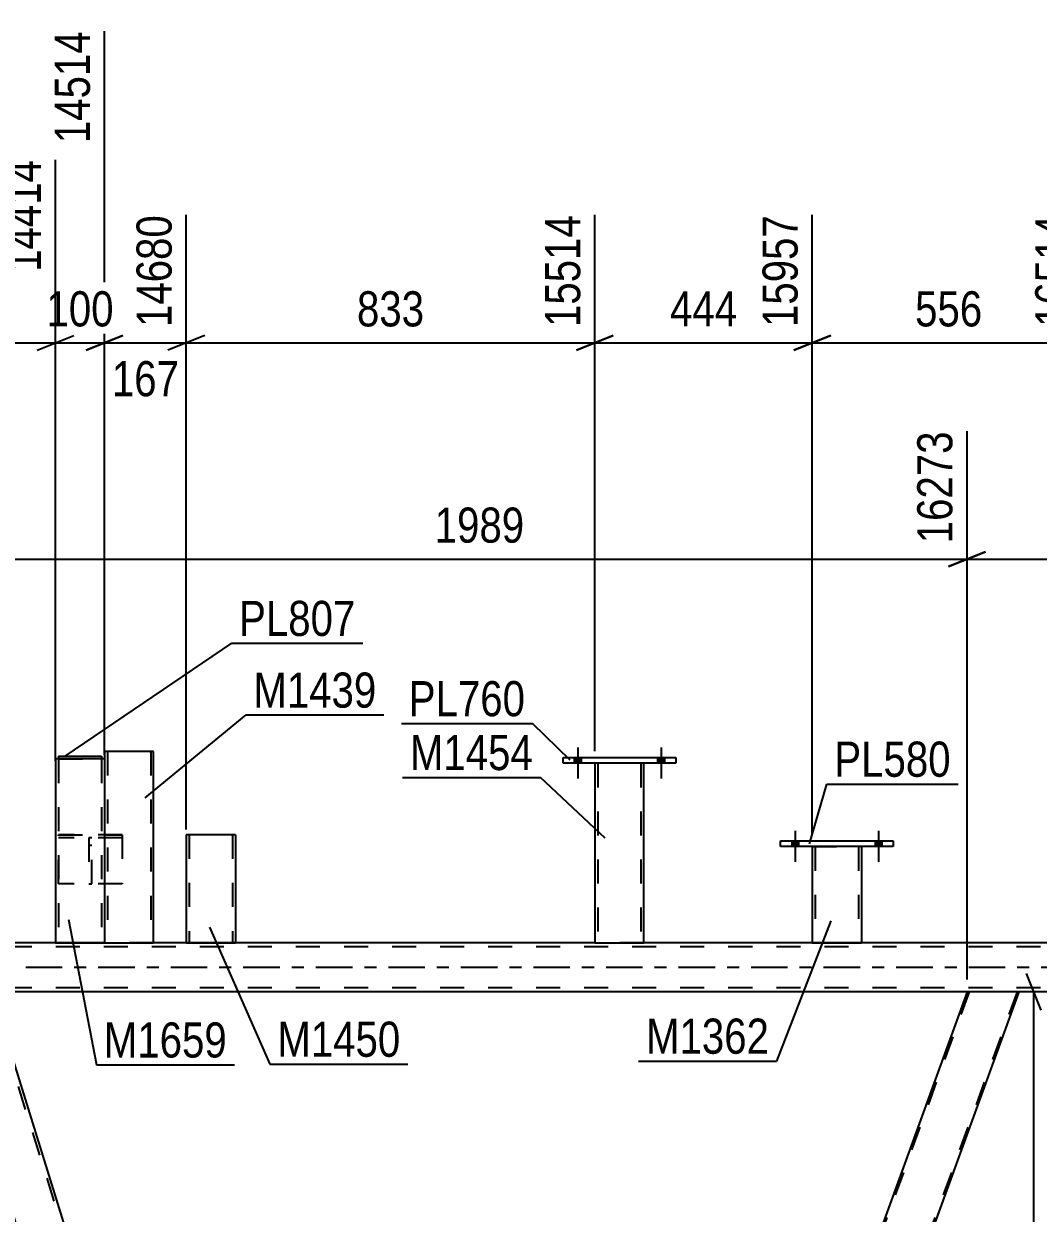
# Model space of a CAD drawing. Header units: millimetres. Extents: x -89 to 752, y -437 to 157.
# Drawn here: x 556.9 to 639.7, y -20.1 to 77 of the extents above; entities that cross this region are included whole.
import ezdxf

# ---------------------------------------------------------------- set-up
doc = ezdxf.new("R2010")
doc.units = ezdxf.units.MM
doc.linetypes.add('DXK_LINE_DOT2', pattern=[3.9198, 1.9599, -1.9599])
doc.linetypes.add('DXK_LINE_DOT3', pattern=[5.9187, 2.979, -0.9799, 0.9799, -0.9799])
doc.styles.add('Arial Narrow', font='ARIALN.TTF', dxfattribs={"height": 0.2})

# ---------------------------------------------------------------- blocks, each defined once
blk = doc.blocks.new('Part-318886155-3204 - 2857')
at = {"color": 2, "linetype": 'Continuous'}
for p, q in [((570.194, 10.8), (570.194, 2.003)), ((574.194, 10.8), (570.194, 10.8)), ((574.194, 10.8), (574.194, 2.003)), ((570.194, 2.003), (574.194, 2.003))]:
    blk.add_line(p, q, dxfattribs=at)
at = {"color": 7, "linetype": 'DXK_LINE_DOT2'}
for p, q in [((570.434, 10.8), (570.434, 2.003)), ((573.884, 10.8), (573.898, 10.8)), ((573.898, 10.8), (573.936, 10.8)), ((573.936, 10.8), (573.954, 10.8)), ((573.954, 10.8), (573.954, 2.003)), ((573.936, 2.003), (573.898, 2.003)), ((573.898, 2.003), (573.936, 2.003)), ((573.954, 2.003), (573.936, 2.003)), ((573.936, 2.003), (573.954, 2.003))]:
    blk.add_line(p, q, dxfattribs=at)
blk = doc.blocks.new('Part-318886155-2972 - 2857')
at = {"color": 7, "linetype": 'DXK_LINE_DOT2'}
for p, q in [((564.96, 10.798), (559.76, 10.798)), ((559.76, 6.798), (559.76, 10.798)), ((559.76, 10.798), (564.96, 10.798)), ((564.96, 10.798), (564.96, 6.798)), ((564.96, 10.558), (559.76, 10.558)), ((564.96, 10.558), (559.76, 10.558)), ((564.96, 6.798), (559.76, 6.798))]:
    blk.add_line(p, q, dxfattribs=at)
blk = doc.blocks.new('Part-318886155-2987 - 2857')
at = {"color": 2, "linetype": 'Continuous'}
for p, q in [((559.526, 16.997), (559.526, 2.003)), ((563.526, 16.997), (559.526, 16.997)), ((563.526, 16.997), (563.526, 2.003)), ((559.526, 2.003), (563.526, 2.003))]:
    blk.add_line(p, q, dxfattribs=at)
at = {"color": 7, "linetype": 'DXK_LINE_DOT2'}
for p, q in [((559.766, 16.997), (559.766, 2.003)), ((563.267, 16.997), (563.286, 16.997)), ((563.286, 16.997), (563.286, 2.003)), ((563.267, 2.003), (563.229, 2.003)), ((563.229, 2.003), (563.267, 2.003)), ((563.286, 2.003), (563.267, 2.003)), ((563.267, 2.003), (563.286, 2.003))]:
    blk.add_line(p, q, dxfattribs=at)
blk = doc.blocks.new('Part-318886155-2935 - 2857')
at = {"color": 2, "linetype": 'Continuous'}
for p, q in [((603.531, 16.643), (603.531, 2)), ((607.531, 2), (607.531, 16.643)), ((603.531, 2), (607.531, 2))]:
    blk.add_line(p, q, dxfattribs=at)
at = {"color": 7, "linetype": 'DXK_LINE_DOT2'}
for p, q in [((607.531, 16.643), (603.531, 16.643)), ((603.771, 16.643), (603.771, 2)), ((607.291, 16.643), (607.291, 2)), ((607.235, 2), (607.273, 2)), ((607.235, 2), (607.273, 2)), ((607.273, 2), (607.291, 2)), ((607.273, 2), (607.291, 2))]:
    blk.add_line(p, q, dxfattribs=at)
blk = doc.blocks.new('Part-318886155-2970 - 2857')
at = {"color": 2, "linetype": 'Continuous'}
for p, q in [((559.766, 17.237), (559.766, 16.997)), ((559.766, 17.237), (563.286, 17.237)), ((563.286, 17.237), (563.286, 16.997))]:
    blk.add_line(p, q, dxfattribs=at)
at = {"color": 7, "linetype": 'DXK_LINE_DOT2'}
for p, q in [((559.766, 17.237), (563.286, 17.237)), ((559.766, 16.997), (559.766, 16.997)), ((559.766, 16.997), (559.766, 16.997)), ((559.766, 16.997), (563.286, 16.997)), ((559.766, 16.997), (563.286, 16.997)), ((563.286, 16.997), (563.286, 16.997)), ((563.286, 16.997), (563.286, 16.997))]:
    blk.add_line(p, q, dxfattribs=at)
blk = doc.blocks.new('Part-318886155-2971 - 2857')
at = {"color": 7, "linetype": 'DXK_LINE_DOT2'}
for p, q in [((562.48, 10.558), (562.24, 10.558)), ((562.24, 10.558), (562.24, 6.798)), ((562.48, 10.558), (562.24, 10.558)), ((562.24, 9.958), (562.48, 9.958)), ((562.48, 6.798), (562.48, 10.558)), ((562.24, 6.798), (562.48, 6.798))]:
    blk.add_line(p, q, dxfattribs=at)
blk = doc.blocks.new('Part-318886155-3002 - 2857')
at = {"color": 2, "linetype": 'Continuous'}
for p, q in [((567.526, 17.603), (563.526, 17.603)), ((563.526, 17.603), (563.526, 2)), ((567.526, 2), (567.526, 17.603)), ((563.526, 2), (567.526, 2))]:
    blk.add_line(p, q, dxfattribs=at)
at = {"color": 7, "linetype": 'DXK_LINE_DOT2'}
for p, q in [((563.766, 17.603), (563.766, 2)), ((567.215, 17.603), (567.229, 17.603)), ((567.229, 17.603), (567.267, 17.603)), ((567.267, 17.603), (567.286, 17.603)), ((567.286, 17.603), (567.286, 2)), ((567.267, 2), (567.229, 2)), ((567.267, 2), (567.229, 2)), ((567.286, 2), (567.267, 2)), ((567.267, 2), (567.286, 2))]:
    blk.add_line(p, q, dxfattribs=at)
blk = doc.blocks.new('Bolt-318886155-3068 - 2857')
at = {"linetype": 'Continuous'}
for points in [[(601.851, 16.643), (602.411, 16.643), (602.411, 17.123), (601.851, 17.123)], [(601.851, 16.643), (602.411, 16.643), (602.411, 17.123), (601.851, 17.123)], [(608.651, 16.643), (609.211, 16.643), (609.211, 17.123), (608.651, 17.123)], [(608.651, 16.643), (609.211, 16.643), (609.211, 17.123), (608.651, 17.123)]]:
    blk.add_hatch(color=1, dxfattribs=at).paths.add_polyline_path(points)
at = {"color": 1, "linetype": 'Continuous'}
for p, q in [((602.131, 17.923), (602.131, 15.403)), ((602.131, 17.923), (602.131, 15.403)), ((608.931, 17.923), (608.931, 15.403)), ((608.931, 17.923), (608.931, 15.403)), ((601.851, 17.123), (601.851, 16.643)), ((601.851, 17.123), (601.851, 16.643)), ((602.411, 17.123), (602.411, 16.643)), ((602.411, 17.123), (602.411, 16.643)), ((608.651, 17.123), (608.651, 16.643)), ((608.651, 17.123), (608.651, 16.643)), ((609.211, 17.123), (609.211, 16.643)), ((609.211, 17.123), (609.211, 16.643))]:
    blk.add_line(p, q, dxfattribs=at)
blk = doc.blocks.new('Bolt-318886155-3209 - 2857')
at = {"linetype": 'Continuous'}
for points in [[(619.594, 9.843), (620.154, 9.843), (620.154, 10.323), (619.594, 10.323)], [(619.594, 9.843), (620.154, 9.843), (620.154, 10.323), (619.594, 10.323)], [(626.394, 9.843), (626.954, 9.843), (626.954, 10.323), (626.394, 10.323)], [(626.394, 9.843), (626.954, 9.843), (626.954, 10.323), (626.394, 10.323)]]:
    blk.add_hatch(color=1, dxfattribs=at).paths.add_polyline_path(points)
at = {"color": 1, "linetype": 'Continuous'}
for p, q in [((619.874, 11.123), (619.874, 8.603)), ((619.874, 11.123), (619.874, 8.603)), ((626.674, 11.123), (626.674, 8.603)), ((626.674, 11.123), (626.674, 8.603)), ((619.594, 10.323), (619.594, 9.843)), ((619.594, 10.323), (619.594, 9.843)), ((620.154, 10.323), (620.154, 9.843)), ((620.154, 10.323), (620.154, 9.843)), ((626.394, 10.323), (626.394, 9.843)), ((626.394, 10.323), (626.394, 9.843)), ((626.954, 10.323), (626.954, 9.843)), ((626.954, 10.323), (626.954, 9.843))]:
    blk.add_line(p, q, dxfattribs=at)
blk = doc.blocks.new('Part-318886155-3394 - 2857')
at = {"color": 7, "linetype": 'DXK_LINE_DOT2'}
for p, q in [((634.068, -2), (589.948, -123.22)), ((637.984, -2), (593.864, -123.22)), ((591.023, -119.799), (589.777, -123.22)), ((589.777, -123.22), (594.034, -123.22))]:
    blk.add_line(p, q, dxfattribs=at)
at = {"color": 2, "linetype": 'Continuous'}
for p, q in [((633.898, -2), (591.023, -119.799)), ((594.034, -123.22), (638.155, -2)), ((638.155, -2), (633.898, -2))]:
    blk.add_line(p, q, dxfattribs=at)
blk = doc.blocks.new('Part-318886155-3287 - 2857')
at = {"color": 2, "linetype": 'Continuous'}
for p, q in [((618.674, 10.323), (627.874, 10.323)), ((618.674, 9.843), (618.674, 10.323)), ((627.874, 9.843), (618.674, 9.843)), ((627.874, 10.323), (627.874, 9.843))]:
    blk.add_line(p, q, dxfattribs=at)
blk = doc.blocks.new('Part-318886155-3292 - 2857')
at = {"color": 2, "linetype": 'Continuous'}
for p, q in [((621.274, 9.843), (621.274, 2.003)), ((625.274, 9.843), (625.274, 2.003)), ((621.274, 2.003), (625.274, 2.003))]:
    blk.add_line(p, q, dxfattribs=at)
at = {"color": 7, "linetype": 'DXK_LINE_DOT2'}
for p, q in [((621.274, 9.843), (625.274, 9.843)), ((621.514, 9.843), (621.514, 2.003)), ((625.034, 9.843), (625.034, 2.003)), ((624.978, 2.003), (625.016, 2.003)), ((624.978, 2.003), (625.016, 2.003)), ((625.016, 2.003), (625.034, 2.003)), ((625.016, 2.003), (625.034, 2.003))]:
    blk.add_line(p, q, dxfattribs=at)
blk = doc.blocks.new('Part-318886155-3297 - 2857')
at = {"color": 2, "linetype": 'Continuous'}
for p, q in [((600.931, 17.123), (610.131, 17.123)), ((600.931, 16.643), (600.931, 17.123)), ((610.131, 16.643), (600.931, 16.643)), ((610.131, 17.123), (610.131, 16.643))]:
    blk.add_line(p, q, dxfattribs=at)
blk = doc.blocks.new('Part-318886155-3399 - 2857')
at = {"color": 2, "linetype": 'Continuous'}
for p, q in [((553.02, -2), (551.491, -6.201)), ((554.338, -2), (553.02, -2)), ((591.041, -119.75), (554.338, -2)), ((587.932, -123.22), (551.473, -6.251)), ((589.777, -123.22), (590.873, -120.209)), ((591.02, -119.806), (590.873, -120.209)), ((591.023, -119.799), (591.02, -119.806))]:
    blk.add_line(p, q, dxfattribs=at)
at = {"color": 7, "linetype": 'DXK_LINE_DOT2'}
for p, q in [((590.905, -120.122), (554.087, -2)), ((551.491, -6.201), (551.473, -6.251)), ((588.184, -123.22), (551.609, -5.879)), ((590.873, -120.209), (590.961, -119.968)), ((591.041, -119.75), (591.023, -119.799)), ((589.777, -123.22), (587.932, -123.22))]:
    blk.add_line(p, q, dxfattribs=at)
blk = doc.blocks.new('Part-318886155-3492 - 2857')
at = {"color": 2, "linetype": 'Continuous'}
for p, q in [((563.526, 2), (527.526, 2)), ((603.531, 2), (567.526, 2)), ((643.526, 2), (607.531, 2)), ((633.898, -2), (554.338, -2)), ((698.695, -2), (638.155, -2))]:
    blk.add_line(p, q, dxfattribs=at)
at = {"color": 7, "linetype": 'DXK_LINE_DOT2'}
for p, q in [((567.526, 2), (563.526, 2)), ((607.531, 2), (603.531, 2)), ((698.695, 1.68), (-17.024, 1.68)), ((698.695, -1.68), (-17.024, -1.68)), ((638.155, -2), (633.898, -2))]:
    blk.add_line(p, q, dxfattribs=at)
at = {"color": 7, "linetype": 'DXK_LINE_DOT3'}
blk.add_line((-17.024, 0), (698.695, 0), dxfattribs=at)
blk = doc.blocks.new('StraightDimension-318886155-3925 - 2857')
at = {"color": 7, "linetype": 'Continuous'}
for p, q in [((633.898, -1), (633.898, 43.739)), ((698.695, 3), (698.695, 43.739)), ((635.398, 33.898), (632.398, 32.698)), ((633.898, 33.298), (698.695, 33.298)), ((697.195, 32.698), (700.195, 33.898))]:
    blk.add_line(p, q, dxfattribs=at)
at = {"color": 0}
blk.add_wipeout([(670.553, 34.048), (670.553, 38.248), (662.04, 38.248), (662.04, 34.048)], dxfattribs=at)
at = {"color": 3, "style": 'Arial Narrow'}
blk.add_text('1620', height=2.8633, dxfattribs=at).set_placement((662.64, 34.648))
at = {"color": 0, "linetype": 'Continuous'}
blk.add_wipeout([(698.095, 44.339), (693.895, 44.339), (693.895, 33.998), (698.095, 33.998)], dxfattribs=at)
at = {"color": 3, "linetype": 'Continuous', "style": 'Arial Narrow'}
blk.add_text('17893', height=2.8633, rotation=90.00021, dxfattribs=at).set_placement((697.495, 34.598))
blk = doc.blocks.new('StraightDimension-318886155-4108 - 2857')
at = {"color": 7, "linetype": 'Continuous'}
for p, q in [((563.526, 17.335), (563.526, 76.384)), ((570.194, 11.253), (570.194, 61.384)), ((562.026, 50.343), (565.026, 51.543)), ((571.694, 51.543), (568.694, 50.343)), ((563.526, 50.943), (570.194, 50.943))]:
    blk.add_line(p, q, dxfattribs=at)
at = {"color": 0, "linetype": 'Continuous'}
blk.add_wipeout([(569.594, 61.984), (565.394, 61.984), (565.394, 51.643), (569.594, 51.643)], dxfattribs=at)
at = {"color": 0}
blk.add_wipeout([(570.202, 45.993), (570.202, 50.193), (563.518, 50.193), (563.518, 45.993)], dxfattribs=at)
at = {"color": 3, "linetype": 'Continuous', "style": 'Arial Narrow'}
blk.add_text('14680', height=2.8633, rotation=90.00021, dxfattribs=at).set_placement((568.994, 52.243))
at = {"color": 3, "style": 'Arial Narrow'}
blk.add_text('167', height=2.8633, dxfattribs=at).set_placement((564.118, 46.593))
blk = doc.blocks.new('StraightDimension-318886155-4107 - 2857')
at = {"color": 7, "linetype": 'Continuous'}
for p, q in [((570.194, 11.253), (570.194, 61.384)), ((603.531, 17.643), (603.531, 61.384)), ((571.694, 51.543), (568.694, 50.343)), ((602.031, 50.343), (605.031, 51.543)), ((570.194, 50.943), (603.531, 50.943))]:
    blk.add_line(p, q, dxfattribs=at)
at = {"color": 0}
blk.add_wipeout([(590.205, 51.693), (590.205, 55.893), (583.52, 55.893), (583.52, 51.693)], dxfattribs=at)
at = {"color": 3, "style": 'Arial Narrow'}
blk.add_text('833', height=2.8633, dxfattribs=at).set_placement((584.12, 52.293))
at = {"color": 0, "linetype": 'Continuous'}
blk.add_wipeout([(602.931, 61.984), (598.731, 61.984), (598.731, 51.643), (602.931, 51.643)], dxfattribs=at)
at = {"color": 3, "linetype": 'Continuous', "style": 'Arial Narrow'}
blk.add_text('15514', height=2.8633, rotation=90.00021, dxfattribs=at).set_placement((602.331, 52.243))
blk = doc.blocks.new('StraightDimension-318886155-4105 - 2857')
at = {"color": 7, "linetype": 'Continuous'}
for p, q in [((621.274, 10.843), (621.274, 61.384)), ((643.526, 17.643), (643.526, 61.384)), ((622.774, 51.543), (619.774, 50.343)), ((642.026, 50.343), (645.026, 51.543)), ((621.274, 50.943), (643.526, 50.943))]:
    blk.add_line(p, q, dxfattribs=at)
at = {"color": 0}
blk.add_wipeout([(635.742, 51.693), (635.742, 55.893), (629.058, 55.893), (629.058, 51.693)], dxfattribs=at)
at = {"color": 3, "style": 'Arial Narrow'}
blk.add_text('556', height=2.8633, dxfattribs=at).set_placement((629.658, 52.293))
at = {"color": 0, "linetype": 'Continuous'}
blk.add_wipeout([(642.926, 61.984), (638.726, 61.984), (638.726, 51.643), (642.926, 51.643)], dxfattribs=at)
at = {"color": 3, "linetype": 'Continuous', "style": 'Arial Narrow'}
blk.add_text('16514', height=2.8633, rotation=90.00021, dxfattribs=at).set_placement((642.326, 52.243))
blk = doc.blocks.new('StraightDimension-318886155-3906 - 2857')
at = {"color": 7, "linetype": 'Continuous'}
for p, q in [((554.338, -1), (554.338, 48.239)), ((633.898, -1), (633.898, 43.739)), ((555.838, 33.898), (552.838, 32.698)), ((554.338, 33.298), (633.898, 33.298)), ((632.398, 32.698), (635.398, 33.898))]:
    blk.add_line(p, q, dxfattribs=at)
at = {"color": 0}
blk.add_wipeout([(598.374, 34.048), (598.374, 38.248), (589.862, 38.248), (589.862, 34.048)], dxfattribs=at)
at = {"color": 3, "style": 'Arial Narrow'}
blk.add_text('1989', height=2.8633, dxfattribs=at).set_placement((590.462, 34.648))
at = {"color": 0, "linetype": 'Continuous'}
blk.add_wipeout([(633.298, 44.339), (629.098, 44.339), (629.098, 33.998), (633.298, 33.998)], dxfattribs=at)
at = {"color": 3, "linetype": 'Continuous', "style": 'Arial Narrow'}
blk.add_text('16273', height=2.8633, rotation=90.00021, dxfattribs=at).set_placement((632.698, 34.598))
blk = doc.blocks.new('StraightDimension-318886155-4106 - 2857')
at = {"color": 7, "linetype": 'Continuous'}
for p, q in [((603.531, 17.643), (603.531, 61.384)), ((621.274, 10.843), (621.274, 61.384)), ((605.031, 51.543), (602.031, 50.343)), ((619.774, 50.343), (622.774, 51.543)), ((603.531, 50.943), (621.274, 50.943))]:
    blk.add_line(p, q, dxfattribs=at)
at = {"color": 0}
blk.add_wipeout([(615.745, 51.693), (615.745, 55.893), (609.06, 55.893), (609.06, 51.693)], dxfattribs=at)
at = {"color": 3, "style": 'Arial Narrow'}
blk.add_text('444', height=2.8633, dxfattribs=at).set_placement((609.66, 52.293))
at = {"color": 0, "linetype": 'Continuous'}
blk.add_wipeout([(620.674, 61.984), (616.474, 61.984), (616.474, 51.643), (620.674, 51.643)], dxfattribs=at)
at = {"color": 3, "linetype": 'Continuous', "style": 'Arial Narrow'}
blk.add_text('15957', height=2.8633, rotation=90.00021, dxfattribs=at).set_placement((620.074, 52.243))
blk = doc.blocks.new('StraightDimension-318886155-4109 - 2857')
at = {"color": 7, "linetype": 'Continuous'}
for p, q in [((563.526, 17.335), (563.526, 76.384)), ((559.526, 16.841), (559.526, 65.884)), ((558.026, 50.343), (561.026, 51.543)), ((565.026, 51.543), (562.026, 50.343)), ((559.526, 50.943), (563.526, 50.943))]:
    blk.add_line(p, q, dxfattribs=at)
at = {"color": 0, "linetype": 'Continuous'}
blk.add_wipeout([(562.926, 76.984), (558.726, 76.984), (558.726, 66.643), (562.926, 66.643)], dxfattribs=at)
at = {"color": 3, "linetype": 'Continuous', "style": 'Arial Narrow'}
blk.add_text('14514', height=2.8633, rotation=90.00021, dxfattribs=at).set_placement((562.326, 67.243))
at = {"color": 0}
blk.add_wipeout([(564.868, 51.693), (564.868, 55.893), (558.184, 55.893), (558.184, 51.693)], dxfattribs=at)
at = {"color": 3, "style": 'Arial Narrow'}
blk.add_text('100', height=2.8633, dxfattribs=at).set_placement((558.784, 52.293))
blk = doc.blocks.new('StraightDimension-318886155-4110 - 2857')
at = {"color": 7, "linetype": 'Continuous'}
for p, q in [((559.526, 16.841), (559.526, 65.884)), ((541.908, 10.854), (541.908, 61.384)), ((543.408, 51.543), (540.408, 50.343)), ((558.026, 50.343), (561.026, 51.543)), ((541.908, 50.943), (559.526, 50.943))]:
    blk.add_line(p, q, dxfattribs=at)
at = {"color": 0, "linetype": 'Continuous'}
blk.add_wipeout([(558.926, 66.484), (554.726, 66.484), (554.726, 56.143), (558.926, 56.143)], dxfattribs=at)
at = {"color": 0}
blk.add_wipeout([(554.059, 51.693), (554.059, 55.893), (547.375, 55.893), (547.375, 51.693)], dxfattribs=at)
at = {"color": 3, "linetype": 'Continuous', "style": 'Arial Narrow'}
blk.add_text('14414', height=2.8633, rotation=90.00021, dxfattribs=at).set_placement((558.326, 56.743))
at = {"color": 3, "style": 'Arial Narrow'}
blk.add_text('440', height=2.8633, dxfattribs=at).set_placement((547.975, 52.293))
blk = doc.blocks.new('StraightDimension-318886155-4647 - 2857')
at = {"color": 7, "linetype": 'Continuous'}
for p, q in [((639.952, -3.5), (638.752, -0.5)), ((644.515, -2), (636.502, -2)), ((639.352, -123.22), (639.352, -2)), ((638.752, -121.72), (639.952, -124.72)), ((618.264, -123.22), (641.752, -123.22))]:
    blk.add_line(p, q, dxfattribs=at)
at = {"color": 0}
blk.add_wipeout([(638.602, -58.354), (634.402, -58.354), (634.402, -66.866), (638.602, -66.866)], dxfattribs=at)
at = {"color": 3, "style": 'Arial Narrow'}
blk.add_text('3031', height=2.8633, rotation=90.00021, dxfattribs=at).set_placement((638.002, -66.266))
blk = doc.blocks.new('Mark-318886155-2983 - 2857')
at = {"color": 30, "linetype": 'Continuous'}
for p, q in [((560.577, 3.909), (562.863, -7.96)), ((562.863, -7.96), (574.115, -7.96))]:
    blk.add_line(p, q, dxfattribs=at)
at = {"color": 0}
blk.add_wipeout([(573.515, -7.36), (573.515, -4.36), (563.463, -4.36), (563.463, -7.36)], dxfattribs=at)
blk.add_wipeout([(573.515, -7.36), (573.515, -4.36), (563.463, -4.36), (563.463, -7.36)], dxfattribs=at)
at = {"color": 3, "style": 'Arial Narrow'}
blk.add_text('M1659', height=2.8633, dxfattribs=at).set_placement((563.463, -7.36))
blk = doc.blocks.new('Mark-318886155-3200 - 2857')
at = {"color": 30, "linetype": 'Continuous'}
for p, q in [((572.096, 3.28), (577.02, -7.899)), ((577.02, -7.899), (588.272, -7.899))]:
    blk.add_line(p, q, dxfattribs=at)
at = {"color": 0}
blk.add_wipeout([(587.672, -7.299), (587.672, -4.299), (577.62, -4.299), (577.62, -7.299)], dxfattribs=at)
blk.add_wipeout([(587.672, -7.299), (587.672, -4.299), (577.62, -4.299), (577.62, -7.299)], dxfattribs=at)
at = {"color": 3, "style": 'Arial Narrow'}
blk.add_text('M1450', height=2.8633, dxfattribs=at).set_placement((577.62, -7.299))
blk = doc.blocks.new('Mark-318886155-2931 - 2857')
at = {"color": 30, "linetype": 'Continuous'}
for p in [(587.836, 15.492), (604.377, 10.547)]:
    blk.add_line(p, (599.087, 15.492), dxfattribs=at)
at = {"color": 0}
blk.add_wipeout([(598.487, 16.092), (598.487, 19.092), (588.436, 19.092), (588.436, 16.092)], dxfattribs=at)
blk.add_wipeout([(598.487, 16.092), (598.487, 19.092), (588.436, 19.092), (588.436, 16.092)], dxfattribs=at)
at = {"color": 3, "style": 'Arial Narrow'}
blk.add_text('M1454', height=2.8633, dxfattribs=at).set_placement((588.436, 16.092))
blk = doc.blocks.new('Mark-318886155-2966 - 2857')
at = {"color": 30, "linetype": 'Continuous'}
for p, q in [((560.31, 17.237), (573.9, 26.435)), ((573.9, 26.435), (584.604, 26.435))]:
    blk.add_line(p, q, dxfattribs=at)
at = {"color": 0}
blk.add_wipeout([(584.004, 27.035), (584.004, 30.035), (574.5, 30.035), (574.5, 27.035)], dxfattribs=at)
blk.add_wipeout([(584.004, 27.035), (584.004, 30.035), (574.5, 30.035), (574.5, 27.035)], dxfattribs=at)
at = {"color": 3, "style": 'Arial Narrow'}
blk.add_text('PL807', height=2.8633, dxfattribs=at).set_placement((574.5, 27.035))
blk = doc.blocks.new('Mark-318886155-2998 - 2857')
at = {"color": 30, "linetype": 'Continuous'}
for p, q in [((566.831, 13.837), (575.064, 20.586)), ((575.064, 20.586), (586.316, 20.586))]:
    blk.add_line(p, q, dxfattribs=at)
at = {"color": 0}
blk.add_wipeout([(585.716, 21.186), (585.716, 24.186), (575.664, 24.186), (575.664, 21.186)], dxfattribs=at)
blk.add_wipeout([(585.716, 21.186), (585.716, 24.186), (575.664, 24.186), (575.664, 21.186)], dxfattribs=at)
at = {"color": 3, "style": 'Arial Narrow'}
blk.add_text('M1439', height=2.8633, dxfattribs=at).set_placement((575.664, 21.186))
blk = doc.blocks.new('Mark-318886155-3283 - 2857')
at = {"color": 30, "linetype": 'Continuous'}
for p, q in [((621.03, 10.076), (622.47, 14.949)), ((622.47, 14.949), (633.174, 14.949))]:
    blk.add_line(p, q, dxfattribs=at)
at = {"color": 0}
blk.add_wipeout([(632.574, 15.549), (632.574, 18.549), (623.07, 18.549), (623.07, 15.549)], dxfattribs=at)
blk.add_wipeout([(632.574, 15.549), (632.574, 18.549), (623.07, 18.549), (623.07, 15.549)], dxfattribs=at)
at = {"color": 3, "style": 'Arial Narrow'}
blk.add_text('PL580', height=2.8633, dxfattribs=at).set_placement((623.07, 15.549))
blk = doc.blocks.new('Mark-318886155-3288 - 2857')
at = {"color": 30, "linetype": 'Continuous'}
for p in [(622.782, 3.784), (607.103, -7.65)]:
    blk.add_line(p, (618.355, -7.65), dxfattribs=at)
at = {"color": 0}
blk.add_wipeout([(617.755, -7.05), (617.755, -4.05), (607.703, -4.05), (607.703, -7.05)], dxfattribs=at)
blk.add_wipeout([(617.755, -7.05), (617.755, -4.05), (607.703, -4.05), (607.703, -7.05)], dxfattribs=at)
at = {"color": 3, "style": 'Arial Narrow'}
blk.add_text('M1362', height=2.8633, dxfattribs=at).set_placement((607.703, -7.05))
blk = doc.blocks.new('Mark-318886155-3293 - 2857')
at = {"color": 30, "linetype": 'Continuous'}
for p in [(587.742, 19.886), (601.521, 16.902)]:
    blk.add_line(p, (598.446, 19.886), dxfattribs=at)
at = {"color": 0}
blk.add_wipeout([(597.846, 20.486), (597.846, 23.486), (588.342, 23.486), (588.342, 20.486)], dxfattribs=at)
blk.add_wipeout([(597.846, 20.486), (597.846, 23.486), (588.342, 23.486), (588.342, 20.486)], dxfattribs=at)
at = {"color": 3, "style": 'Arial Narrow'}
blk.add_text('PL760', height=2.8633, dxfattribs=at).set_placement((588.342, 20.486))

msp = doc.modelspace()

# ---------------------------------------------------------------- block references
for name in ['Part-318886155-3002 - 2857', 'Bolt-318886155-3068 - 2857', 'Part-318886155-2987 - 2857', 'Part-318886155-2970 - 2857', 'Part-318886155-3297 - 2857', 'Part-318886155-2935 - 2857', 'Part-318886155-2972 - 2857', 'Part-318886155-3204 - 2857', 'Bolt-318886155-3209 - 2857', 'Part-318886155-2971 - 2857', 'Part-318886155-3287 - 2857', 'Part-318886155-3292 - 2857', 'Part-318886155-3492 - 2857', 'Part-318886155-3399 - 2857', 'Part-318886155-3394 - 2857']:
    msp.add_blockref(name, (0, 0))

# ---------------------------------------------------------------- next in the draw order: block references
for name in ['StraightDimension-318886155-4108 - 2857', 'StraightDimension-318886155-3925 - 2857']:
    msp.add_blockref(name, (0, 0))

# ---------------------------------------------------------------- next in the draw order: block references
for name in ['StraightDimension-318886155-4107 - 2857', 'StraightDimension-318886155-4105 - 2857']:
    msp.add_blockref(name, (0, 0))

# ---------------------------------------------------------------- next in the draw order: block references
msp.add_blockref('StraightDimension-318886155-3906 - 2857', (0, 0))

# ---------------------------------------------------------------- next in the draw order: block references
for name in ['StraightDimension-318886155-4109 - 2857', 'StraightDimension-318886155-4106 - 2857', 'Mark-318886155-2983 - 2857', 'StraightDimension-318886155-4647 - 2857']:
    msp.add_blockref(name, (0, 0))

# ---------------------------------------------------------------- next in the draw order: block references
for name in ['StraightDimension-318886155-4110 - 2857', 'Mark-318886155-2931 - 2857', 'Mark-318886155-3283 - 2857', 'Mark-318886155-3200 - 2857', 'Mark-318886155-3288 - 2857']:
    msp.add_blockref(name, (0, 0))

# ---------------------------------------------------------------- next in the draw order: block references
for name in ['Mark-318886155-2966 - 2857', 'Mark-318886155-3293 - 2857']:
    msp.add_blockref(name, (0, 0))

# ---------------------------------------------------------------- next in the draw order: block references
msp.add_blockref('Mark-318886155-2998 - 2857', (0, 0))

doc.saveas('drawing.dxf')
